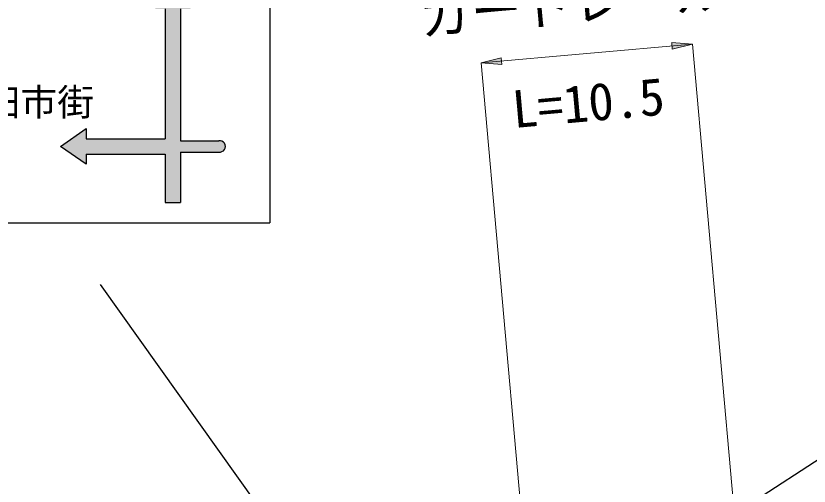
# Model space of a CAD drawing. Units: millimetres, scale not verified. Extents: x 40004 to 731143, y 20002 to 660685.
# Drawn here: x 100408 to 139286, y 320594 to 343656 of the extents above; entities that cross this region are included whole.
import ezdxf
from ezdxf.enums import TextEntityAlignment as Align

# ---------------------------------------------------------------- set-up
doc = ezdxf.new("R2010")
doc.units = ezdxf.units.MM
doc.header["$LTSCALE"] = 1000.09
for name, color, linetype, lineweight in [('M-BGD', 7, 'Continuous', 25), ('M-STR-HTXT', 7, 'Continuous', 13), ('M-STR-STRC', 7, 'Continuous', 25)]:
    doc.layers.add(name, color=color, linetype=linetype, lineweight=lineweight)
doc.styles.add('ＭＳ ゴシック', font='')
doc.styles.get('ＭＳ ゴシック').set_extended_font_data('MS Gothic')

msp = doc.modelspace()

# ---------------------------------------------------------------- hatches: boundary and pattern name
at = {"layer": 'M-STR-HTXT'}
for points in [[(133563, 342275), (132581, 342019), (132552, 342351)], [(123207, 341345), (124188, 341601), (124218, 341269)]]:
    msp.add_hatch(color=256, dxfattribs=at).paths.add_polyline_path(points)
at = {"layer": 'M-STR-STRC'}
msp.add_hatch(color=256, dxfattribs=at).paths.add_polyline_path([(107727, 343996), (107227, 343996), (108102, 345246), (108978, 343996), (108478, 343996), (108478, 337528), (110353, 337528, -0.4631), (110677, 337253, -0.4631), (110353, 336978), (108478, 336978), (108478, 334503), (107727, 334503), (107727, 336878), (103852, 336878), (103852, 336378), (102602, 337253), (103852, 338128), (103852, 337628), (107727, 337628)])

# ---------------------------------------------------------------- linework, layer by layer
at = {"layer": 'M-BGD'}
msp.add_line((140920, 322658), (135270, 318994), dxfattribs=at)
at = {"layer": 'M-STR-HTXT'}
for p, q in [((123207, 341345), (133563, 342275)), ((137946, 293436), (133563, 342275)), ((127590, 292506), (123207, 341345))]:
    msp.add_line(p, q, dxfattribs=at)
for points in [[(133563, 342275), (132581, 342019), (132552, 342351)], [(123207, 341345), (124188, 341601), (124218, 341269)]]:
    msp.add_lwpolyline(points, close=True, dxfattribs=at)
at = {"layer": 'M-STR-STRC'}
for p, q in [((112848, 348501), (112848, 333500)), ((107727, 343996), (107727, 337628)), ((108478, 343996), (108478, 337528)), ((102602, 337253), (103852, 338128)), ((103852, 338128), (103852, 337628)), ((103852, 337628), (107727, 337628)), ((108478, 337528), (110353, 337528)), ((103852, 336378), (102602, 337253)), ((103852, 336878), (103852, 336378)), ((103852, 336878), (107727, 336878)), ((107727, 336878), (107727, 334503)), ((108478, 336978), (110353, 336978)), ((108478, 336978), (108478, 334503)), ((107727, 334503), (108478, 334503)), ((95355, 333500), (112848, 333500)), ((133033, 290581), (104555, 330477))]:
    msp.add_line(p, q, dxfattribs=at)
msp.add_arc((110398, 337253), 279, 260.6042, 99.3958, dxfattribs=at)

# ---------------------------------------------------------------- texts
at = {"layer": 'M-STR-HTXT', "style": 'ＭＳ ゴシック'}
for s, p in [('ガードレール', (127820, 342818)), ('L=10.5', (128592, 337941))]:
    msp.add_text(s, height=1833, rotation=5.128, dxfattribs=at).set_placement(p, align=Align.BOTTOM_CENTER)
at = {"layer": 'M-STR-STRC', "style": 'ＭＳ ゴシック'}
msp.add_text('豊田市街', height=1320, dxfattribs=at).set_placement((100636, 339423), align=Align.MIDDLE_CENTER)

doc.saveas('drawing.dxf')
